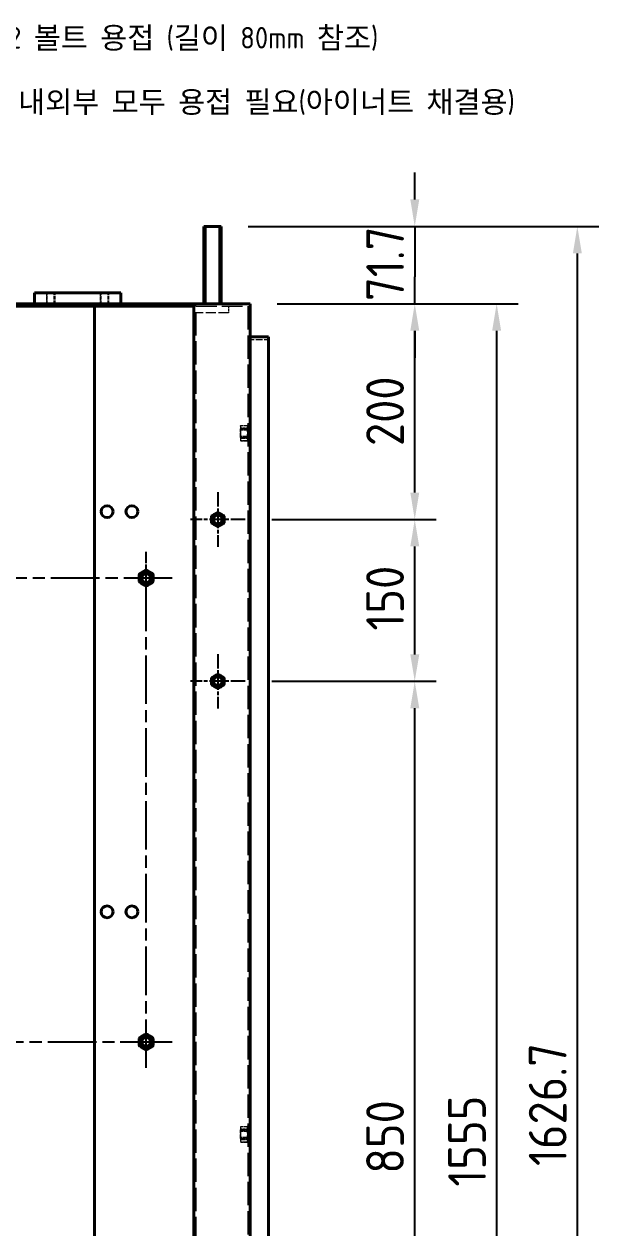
# Model space of a CAD drawing. Header units: millimetres. Extents: x 0 to 51860, y 0 to 5940.
# Drawn here: x 11566 to 12099, y 2668 to 3784 of the extents above; entities that cross this region are included whole.
import ezdxf

# ---------------------------------------------------------------- set-up
doc = ezdxf.new("R2010")
doc.units = ezdxf.units.MM
doc.header["$LTSCALE"] = 10
doc.linetypes.add('CHAIN', pattern=[0.3543, 0.2362, -0.0295, 0.0591, -0.0295])
doc.linetypes.add('DASHED', pattern=[0.2067, 0.1654, -0.0413])
for name, color, linetype, lineweight in [('가려진 것(ISO)', 2, 'DASHED', 18), ('가시적인 것(ISO)', 3, 'Continuous', 40), ('가시적인 좁은 것(ISO)', 3, 'Continuous', 35), ('기호(ISO)', 5, 'Continuous', 25), ('중심 표식(ISO)', 1, 'Continuous', 25), ('중심선(ISO)', 1, 'Continuous', 25), ('치수(ISO)', 2, 'Continuous', 25)]:
    doc.layers.add(name, color=color, linetype=linetype, lineweight=lineweight)
doc.styles.add('치수 텍스트_PSTEK_POSCO', font='isocp.shx')
doc.dimstyles.new('치수_PSTEK_POSCO', dxfattribs={"dimscale": 10, "dimtxt": 3.5, "dimasz": 2.5, "dimexe": 2, "dimexo": 2.5, "dimgap": 1, "dimtad": 1, "dimrnd": 1e-08, "dimdsep": 46, "dimtxsty": '치수 텍스트_PSTEK_POSCO', "dimcen": 0.09, "dimdle": 10, "dimclrd": 7, "dimclre": 7, "dimclrt": 2, "dimadec": 1, "dimazin": 2, "dimtfac": 1, "dimtmove": 0, "dimatfit": 3, "dimfxl": 0, "dimtolj": 1, "dimlwd": -1, "dimlwe": -1, "dimarcsym": 0})
doc.dimstyles.new('치수_PSTEK_POSCO$7', dxfattribs={"dimscale": 10, "dimtxt": 3.5, "dimasz": 2.5, "dimexe": 2, "dimexo": 2.5, "dimgap": 1, "dimtad": 1, "dimrnd": 1e-08, "dimdsep": 46, "dimtxsty": '치수 텍스트_PSTEK_POSCO', "dimcen": 0.09, "dimdle": 10, "dimclrd": 7, "dimclre": 7, "dimclrt": 2, "dimadec": 1, "dimazin": 2, "dimtfac": 1, "dimtmove": 0, "dimatfit": 3, "dimfxl": 0, "dimtolj": 1, "dimlwd": -1, "dimlwe": -1, "dimarcsym": 0})

# ---------------------------------------------------------------- blocks, each defined once
blk = doc.blocks.new('*D74')
at = {"layer": 'Defpoints', "color": 0}
for p in [(11775.8, 3525.1), (12004.4, 3525.1), (11775.8, 1970.1)]:
    blk.add_point(p, dxfattribs=at)
at = {"layer": '치수(ISO)', "color": 7}
for p, q in [((11800.8, 3525.1), (12024.4, 3525.1)), ((12004.4, 1995.1), (12004.4, 3500.1)), ((11800.8, 1970.1), (12024.4, 1970.1))]:
    blk.add_line(p, q, dxfattribs=at)
for points in [[(12000.2, 3500.1), (12008.5, 3500.1), (12004.4, 3525.1)], [(12000.2, 1995.1), (12008.5, 1995.1), (12004.4, 1970.1)]]:
    blk.add_solid(points, dxfattribs=at)
at = {"layer": '치수(ISO)', "color": 2, "insert": (11976.9, 2706.6), "char_height": 35, "attachment_point": 4, "rotation": 90, "style": '치수 텍스트_PSTEK_POSCO'}
blk.add_mtext('\\A1;1555', dxfattribs=at)
blk = doc.blocks.new('*D101')
at = {"layer": 'Defpoints', "color": 0}
for p in [(11771, 3175.1), (11928.4, 3175.1), (11771, 2325.1)]:
    blk.add_point(p, dxfattribs=at)
at = {"layer": '치수(ISO)', "color": 7}
for p, q in [((11796, 3175.1), (11948.4, 3175.1)), ((11928.4, 2350.1), (11928.4, 3150.1)), ((11796, 2325.1), (11948.4, 2325.1))]:
    blk.add_line(p, q, dxfattribs=at)
for points in [[(11924.3, 3150.1), (11932.6, 3150.1), (11928.4, 3175.1)], [(11924.3, 2350.1), (11932.6, 2350.1), (11928.4, 2325.1)]]:
    blk.add_solid(points, dxfattribs=at)
at = {"layer": '치수(ISO)', "color": 2, "insert": (11900.9, 2718.6), "char_height": 35, "attachment_point": 4, "rotation": 90, "style": '치수 텍스트_PSTEK_POSCO'}
blk.add_mtext('\\A1;850', dxfattribs=at)
blk = doc.blocks.new('*D102')
at = {"layer": 'Defpoints', "color": 0}
for p in [(11771, 3325.1), (11928.4, 3325.1), (11771, 3175.1)]:
    blk.add_point(p, dxfattribs=at)
at = {"layer": '치수(ISO)', "color": 7}
for p, q in [((11796, 3325.1), (11948.4, 3325.1)), ((11928.4, 3200.1), (11928.4, 3300.1)), ((11796, 3175.1), (11948.4, 3175.1))]:
    blk.add_line(p, q, dxfattribs=at)
for points in [[(11924.3, 3300.1), (11932.6, 3300.1), (11928.4, 3325.1)], [(11924.3, 3200.1), (11932.6, 3200.1), (11928.4, 3175.1)]]:
    blk.add_solid(points, dxfattribs=at)
at = {"layer": '치수(ISO)', "color": 2, "insert": (11900.9, 3222.1), "char_height": 35, "attachment_point": 4, "rotation": 90, "style": '치수 텍스트_PSTEK_POSCO'}
blk.add_mtext('\\A1;150', dxfattribs=at)
blk = doc.blocks.new('*D103')
at = {"layer": 'Defpoints', "color": 0}
for p in [(11775.8, 3525.1), (11928.4, 3525.1), (11771, 3325.1)]:
    blk.add_point(p, dxfattribs=at)
at = {"layer": '치수(ISO)', "color": 7}
for p, q in [((11800.8, 3525.1), (11948.4, 3525.1)), ((11928.4, 3350.1), (11928.4, 3500.1)), ((11796, 3325.1), (11948.4, 3325.1))]:
    blk.add_line(p, q, dxfattribs=at)
for points in [[(11924.3, 3500.1), (11932.6, 3500.1), (11928.4, 3525.1)], [(11924.3, 3350.1), (11932.6, 3350.1), (11928.4, 3325.1)]]:
    blk.add_solid(points, dxfattribs=at)
at = {"layer": '치수(ISO)', "color": 2, "insert": (11900.9, 3393.2), "char_height": 35, "attachment_point": 4, "rotation": 90, "style": '치수 텍스트_PSTEK_POSCO'}
blk.add_mtext('\\A1;200', dxfattribs=at)
blk = doc.blocks.new('*D104')
at = {"layer": 'Defpoints', "color": 0}
for p in [(11748.8, 3596.8), (11775.8, 3525.1), (11928.4, 3525.1)]:
    blk.add_point(p, dxfattribs=at)
at = {"layer": '치수(ISO)', "color": 7}
for p, q in [((11928.4, 3621.8), (11928.4, 3646.8)), ((11773.8, 3596.8), (11948.4, 3596.8)), ((11928.4, 3596.8), (11928.4, 3571.8)), ((11928.4, 3571.8), (11928.4, 3550.1)), ((11928.4, 3525.1), (11928.4, 3550.1)), ((11800.8, 3525.1), (11948.4, 3525.1)), ((11928.4, 3500.1), (11928.4, 3475.1))]:
    blk.add_line(p, q, dxfattribs=at)
for points in [[(11924.3, 3621.8), (11932.6, 3621.8), (11928.4, 3596.8)], [(11924.3, 3500.1), (11932.6, 3500.1), (11928.4, 3525.1)]]:
    blk.add_solid(points, dxfattribs=at)
at = {"layer": '치수(ISO)', "color": 2, "insert": (11900.9, 3527.7), "char_height": 35, "attachment_point": 4, "rotation": 90, "style": '치수 텍스트_PSTEK_POSCO'}
blk.add_mtext('\\A1;71.7', dxfattribs=at)
blk = doc.blocks.new('*D163')
at = {"layer": 'Defpoints', "color": 0}
for p in [(11748.8, 3596.8), (11775.8, 1970.1), (12079.2, 1970.1)]:
    blk.add_point(p, dxfattribs=at)
at = {"layer": '치수(ISO)', "color": 7}
for p, q in [((11773.8, 3596.8), (12099.2, 3596.8)), ((12079.2, 3571.8), (12079.2, 1995.1)), ((11800.8, 1970.1), (12099.2, 1970.1))]:
    blk.add_line(p, q, dxfattribs=at)
for points in [[(12075.1, 3571.8), (12083.4, 3571.8), (12079.2, 3596.8)], [(12075.1, 1995.1), (12083.4, 1995.1), (12079.2, 1970.1)]]:
    blk.add_solid(points, dxfattribs=at)
at = {"layer": '치수(ISO)', "color": 2, "insert": (12051.7, 2725.7), "char_height": 35, "attachment_point": 4, "rotation": 90, "style": '치수 텍스트_PSTEK_POSCO'}
blk.add_mtext('\\A1;1626.7', dxfattribs=at)

msp = doc.modelspace()

# ---------------------------------------------------------------- linework, layer by layer
at = {"layer": '가려진 것(ISO)', "ltscale": 1.904597}
for p, q in [((11586.782, 3535.113), (11586.782, 3525.113)), ((11587.4585, 3525.113), (11587.4585, 3535.113)), ((11594.1055, 3525.113), (11594.1055, 3535.113)), ((11594.782, 3525.113), (11594.782, 3535.113)), ((11636.782, 3535.113), (11636.782, 3525.113)), ((11637.4585, 3525.113), (11637.4585, 3535.113)), ((11644.1055, 3525.113), (11644.1055, 3535.113)), ((11644.782, 3525.113), (11644.782, 3535.113))]:
    msp.add_line(p, q, dxfattribs=at)
at = {"layer": '가려진 것(ISO)', "ltscale": 0.43798}
for p, q in [((11690.782, 3525.113), (11690.782, 3522.813)), ((11725.782, 3522.813), (11723.482, 3522.813)), ((11773.482, 3409.363), (11775.782, 3409.363)), ((11773.482, 3400.863), (11775.782, 3400.863)), ((11773.482, 2759.363), (11775.782, 2759.363)), ((11773.482, 2750.863), (11775.782, 2750.863))]:
    msp.add_line(p, q, dxfattribs=at)
at = {"layer": '가려진 것(ISO)', "ltscale": 13.091783}
for p, q in [((11725.782, 2007.413), (11725.782, 3522.813)), ((11773.482, 3522.813), (11773.482, 2007.413))]:
    msp.add_line(p, q, dxfattribs=at)
at = {"layer": '가려진 것(ISO)', "ltscale": 11.538462}
msp.add_line((11725.782, 3522.813), (11773.482, 3522.813), dxfattribs=at)
at = {"layer": '가려진 것(ISO)', "ltscale": 5.71399}
msp.add_line((11755.782, 3516.813), (11725.782, 3516.813), dxfattribs=at)
at = {"layer": '가려진 것(ISO)', "ltscale": 1.142718}
msp.add_line((11755.782, 3522.813), (11755.782, 3516.813), dxfattribs=at)
at = {"layer": '가려진 것(ISO)', "ltscale": 3.675964}
msp.add_line((11773.482, 3492.113), (11792.782, 3492.113), dxfattribs=at)
at = {"layer": '가려진 것(ISO)', "ltscale": 0.151714}
for p, q in [((11766.682, 3411.613), (11767.0805, 3412.3033)), ((11773.482, 3411.613), (11773.0834, 3412.3033)), ((11766.682, 3398.613), (11767.0805, 3397.9227)), ((11773.482, 3398.613), (11773.0834, 3397.9227)), ((11766.682, 2761.613), (11767.0805, 2762.3033)), ((11773.482, 2761.613), (11773.0834, 2762.3033)), ((11766.682, 2748.613), (11767.0805, 2747.9227)), ((11773.482, 2748.613), (11773.0834, 2747.9227))]:
    msp.add_line(p, q, dxfattribs=at)
at = {"layer": '가려진 것(ISO)', "ltscale": 0.648143}
for p, q in [((11766.682, 3411.613), (11766.682, 3410.7422)), ((11766.682, 3399.4838), (11766.682, 3398.613)), ((11766.682, 2761.613), (11766.682, 2760.7422)), ((11766.682, 2749.4838), (11766.682, 2748.613))]:
    msp.add_line(p, q, dxfattribs=at)
at = {"layer": '가려진 것(ISO)', "ltscale": 1.296386}
for p, q in [((11766.682, 3410.7422), (11766.682, 3405.113)), ((11766.682, 3405.113), (11766.682, 3399.4838)), ((11766.682, 2760.7422), (11766.682, 2755.113)), ((11766.682, 2755.113), (11766.682, 2749.4838))]:
    msp.add_line(p, q, dxfattribs=at)
at = {"layer": '가려진 것(ISO)', "ltscale": 1.295094}
for p, q in [((11773.482, 3409.7895), (11766.682, 3409.7895)), ((11766.682, 3400.4365), (11773.482, 3400.4365)), ((11773.482, 2759.7895), (11766.682, 2759.7895)), ((11766.682, 2750.4365), (11773.482, 2750.4365))]:
    msp.add_line(p, q, dxfattribs=at)
at = {"layer": '가려진 것(ISO)', "ltscale": 0.053773}
for p, q in [((11766.882, 3409.113), (11766.682, 3409.313)), ((11773.282, 3409.113), (11773.482, 3409.313)), ((11766.882, 3401.113), (11766.682, 3400.913)), ((11773.282, 3401.113), (11773.482, 3400.913)), ((11766.882, 2759.113), (11766.682, 2759.313)), ((11773.282, 2759.113), (11773.482, 2759.313)), ((11766.882, 2751.113), (11766.682, 2750.913)), ((11773.282, 2751.113), (11773.482, 2750.913))]:
    msp.add_line(p, q, dxfattribs=at)
at = {"layer": '가려진 것(ISO)', "ltscale": 2.393412}
for p, q in [((11766.882, 3401.113), (11766.882, 3409.113)), ((11773.282, 3409.113), (11773.282, 3401.113)), ((11766.882, 2751.113), (11766.882, 2759.113)), ((11773.282, 2759.113), (11773.282, 2751.113))]:
    msp.add_line(p, q, dxfattribs=at)
at = {"layer": '가려진 것(ISO)', "ltscale": 1.218906}
for p, q in [((11766.882, 3409.113), (11773.282, 3409.113)), ((11766.882, 3401.113), (11773.282, 3401.113)), ((11766.882, 2759.113), (11773.282, 2759.113)), ((11766.882, 2751.113), (11773.282, 2751.113))]:
    msp.add_line(p, q, dxfattribs=at)
at = {"layer": '가려진 것(ISO)', "ltscale": 0.111978}
for p, q in [((11767.0805, 3412.2792), (11767.0805, 3412.3033)), ((11773.0834, 3412.3033), (11773.0834, 3412.2792)), ((11767.0805, 3397.9227), (11767.0805, 3397.9468)), ((11773.0834, 3397.9468), (11773.0834, 3397.9227)), ((11767.0805, 2762.2792), (11767.0805, 2762.3033)), ((11773.0834, 2762.3033), (11773.0834, 2762.2792)), ((11767.0805, 2747.9227), (11767.0805, 2747.9468)), ((11773.0834, 2747.9468), (11773.0834, 2747.9227))]:
    msp.add_line(p, q, dxfattribs=at)
at = {"layer": '가려진 것(ISO)', "ltscale": 1.14328}
for p, q in [((11767.0805, 3412.3033), (11773.0834, 3412.3033)), ((11767.0805, 3412.2792), (11773.0834, 3412.2792)), ((11773.0834, 3409.2051), (11767.0805, 3409.2051)), ((11767.0805, 3408.1871), (11773.0834, 3408.1871)), ((11773.0834, 3402.0389), (11767.0805, 3402.0389)), ((11767.0805, 3401.0209), (11773.0834, 3401.0209)), ((11773.0834, 3397.9468), (11767.0805, 3397.9468)), ((11767.0805, 3397.9227), (11773.0834, 3397.9227)), ((11767.0805, 2762.3033), (11773.0834, 2762.3033)), ((11767.0805, 2762.2792), (11773.0834, 2762.2792)), ((11773.0834, 2759.2051), (11767.0805, 2759.2051)), ((11767.0805, 2758.1871), (11773.0834, 2758.1871)), ((11773.0834, 2752.0389), (11767.0805, 2752.0389)), ((11767.0805, 2751.0209), (11773.0834, 2751.0209)), ((11773.0834, 2747.9468), (11767.0805, 2747.9468)), ((11767.0805, 2747.9227), (11773.0834, 2747.9227))]:
    msp.add_line(p, q, dxfattribs=at)
at = {"layer": '가려진 것(ISO)', "ltscale": 0.224057}
for p, q in [((11767.0805, 3408.1871), (11767.0805, 3409.2051)), ((11773.0834, 3409.2051), (11773.0834, 3408.1871)), ((11767.0805, 3401.0209), (11767.0805, 3402.0389)), ((11773.0834, 3402.0389), (11773.0834, 3401.0209)), ((11767.0805, 2758.1871), (11767.0805, 2759.2051)), ((11773.0834, 2759.2051), (11773.0834, 2758.1871)), ((11767.0805, 2751.0209), (11767.0805, 2752.0389)), ((11773.0834, 2752.0389), (11773.0834, 2751.0209))]:
    msp.add_line(p, q, dxfattribs=at)
at = {"layer": '가려진 것(ISO)', "ltscale": 5.983681}
for centre in [(11679.282, 3270.813), (11679.282, 2840.813)]:
    msp.add_circle(centre, 5, dxfattribs=at)
at = {"layer": '가려진 것(ISO)', "ltscale": 1.296386}
for centre, start, end in [((11745.782, 3325.113), 120, 180), ((11745.782, 3325.113), 60, 120), ((11745.782, 3325.113), 0, 60), ((11745.782, 3325.113), 180, 240), ((11745.782, 3325.113), 240, 300), ((11745.782, 3325.113), 300, 0), ((11745.782, 3175.113), 60, 120), ((11745.782, 3175.113), 120, 180), ((11745.782, 3175.113), 180, 240), ((11745.782, 3175.113), 0, 60), ((11745.782, 3175.113), 300, 0), ((11745.782, 3175.113), 240, 300)]:
    msp.add_arc(centre, 6.5, start, end, dxfattribs=at)
at = {"layer": '가려진 것(ISO)', "ltscale": 0.224057}
for centre, start, end in [((11745.782, 3325.113), 145.3110652, 154.6889348), ((11745.782, 3325.113), 85.3110652, 94.6889348), ((11745.782, 3325.113), 25.3110652, 34.6889348), ((11745.782, 3325.113), 205.3110652, 214.6889348), ((11745.782, 3325.113), 265.3110652, 274.6889348), ((11745.782, 3325.113), 325.3110652, 334.6889348), ((11745.782, 3175.113), 85.3110652, 94.6889348), ((11745.782, 3175.113), 145.3110652, 154.6889348), ((11745.782, 3175.113), 205.3110652, 214.6889348), ((11745.782, 3175.113), 25.3110652, 34.6889348), ((11745.782, 3175.113), 325.3110652, 334.6889348), ((11745.782, 3175.113), 265.3110652, 274.6889348)]:
    msp.add_arc(centre, 7.1903, start, end, dxfattribs=at)
at = {"layer": '가려진 것(ISO)', "ltscale": 0.591794}
for points, weights in [([(11767.0805, 3412.2792), (11766.682, 3411.4719), (11766.682, 3410.7422)], [1.01056542855, 1.03161221876, 1]), ([(11766.682, 3410.7422), (11766.682, 3410.0124), (11767.0805, 3409.2051)], [1, 1.03161221876, 1.01056542855]), ([(11767.0805, 3408.1871), (11766.682, 3406.5725), (11766.682, 3405.113)], [1.01056542855, 1.03161221876, 1]), ([(11766.682, 3405.113), (11766.682, 3403.6535), (11767.0805, 3402.0389)], [1, 1.03161221876, 1.01056542855]), ([(11773.482, 3410.7422), (11773.482, 3411.4719), (11773.0834, 3412.2792)], [1, 1.03161221876, 1.01056542855]), ([(11773.0834, 3409.2051), (11773.482, 3410.0124), (11773.482, 3410.7422)], [1.01056542855, 1.03161221876, 1]), ([(11773.482, 3405.113), (11773.482, 3406.5725), (11773.0834, 3408.1871)], [1, 1.03161221876, 1.01056542855]), ([(11773.0834, 3402.0389), (11773.482, 3403.6535), (11773.482, 3405.113)], [1.01056542855, 1.03161221876, 1]), ([(11767.0805, 3401.0209), (11766.682, 3400.2136), (11766.682, 3399.4838)], [1.01056542855, 1.03161221876, 1]), ([(11766.682, 3399.4838), (11766.682, 3398.7541), (11767.0805, 3397.9468)], [1, 1.03161221876, 1.01056542855]), ([(11773.482, 3399.4838), (11773.482, 3400.2136), (11773.0834, 3401.0209)], [1, 1.03161221876, 1.01056542855]), ([(11773.0834, 3397.9468), (11773.482, 3398.7541), (11773.482, 3399.4838)], [1.01056542855, 1.03161221876, 1]), ([(11739.282, 3325.113), (11739.282, 3326.5725), (11739.282, 3328.1871)], [1, 1.03161221876, 1.01056542855]), ([(11739.8697, 3329.2051), (11741.268, 3330.0124), (11742.532, 3330.7422)], [1.01056542855, 1.03161221876, 1]), ([(11742.532, 3330.7422), (11743.796, 3331.4719), (11745.1942, 3332.2792)], [1, 1.03161221876, 1.01056542855]), ([(11746.3697, 3332.2792), (11747.768, 3331.4719), (11749.032, 3330.7422)], [1.01056542855, 1.03161221876, 1]), ([(11749.032, 3330.7422), (11750.296, 3330.0124), (11751.6942, 3329.2051)], [1, 1.03161221876, 1.01056542855]), ([(11752.282, 3328.1871), (11752.282, 3326.5725), (11752.282, 3325.113)], [1.01056542855, 1.03161221876, 1]), ([(11739.282, 3322.0389), (11739.282, 3323.6535), (11739.282, 3325.113)], [1.01056542855, 1.03161221876, 1]), ([(11742.532, 3319.4838), (11741.268, 3320.2136), (11739.8697, 3321.0209)], [1, 1.03161221876, 1.01056542855]), ([(11745.1942, 3317.9468), (11743.796, 3318.7541), (11742.532, 3319.4838)], [1.01056542855, 1.03161221876, 1]), ([(11749.032, 3319.4838), (11747.768, 3318.7541), (11746.3697, 3317.9468)], [1, 1.03161221876, 1.01056542855]), ([(11751.6942, 3321.0209), (11750.296, 3320.2136), (11749.032, 3319.4838)], [1.01056542855, 1.03161221876, 1]), ([(11752.282, 3325.113), (11752.282, 3323.6535), (11752.282, 3322.0389)], [1, 1.03161221876, 1.01056542855]), ([(11742.532, 3180.7422), (11743.796, 3181.4719), (11745.1942, 3182.2792)], [1, 1.03161221876, 1.01056542855]), ([(11746.3697, 3182.2792), (11747.768, 3181.4719), (11749.032, 3180.7422)], [1.01056542855, 1.03161221876, 1]), ([(11739.282, 3175.113), (11739.282, 3176.5725), (11739.282, 3178.1871)], [1, 1.03161221876, 1.01056542855]), ([(11739.282, 3172.0389), (11739.282, 3173.6535), (11739.282, 3175.113)], [1.01056542855, 1.03161221876, 1]), ([(11739.8697, 3179.2051), (11741.268, 3180.0124), (11742.532, 3180.7422)], [1.01056542855, 1.03161221876, 1]), ([(11742.532, 3169.4838), (11741.268, 3170.2136), (11739.8697, 3171.0209)], [1, 1.03161221876, 1.01056542855]), ([(11749.032, 3180.7422), (11750.296, 3180.0124), (11751.6942, 3179.2051)], [1, 1.03161221876, 1.01056542855]), ([(11751.6942, 3171.0209), (11750.296, 3170.2136), (11749.032, 3169.4838)], [1.01056542855, 1.03161221876, 1]), ([(11752.282, 3178.1871), (11752.282, 3176.5725), (11752.282, 3175.113)], [1.01056542855, 1.03161221876, 1]), ([(11752.282, 3175.113), (11752.282, 3173.6535), (11752.282, 3172.0389)], [1, 1.03161221876, 1.01056542855]), ([(11745.1942, 3167.9468), (11743.796, 3168.7541), (11742.532, 3169.4838)], [1.01056542855, 1.03161221876, 1]), ([(11749.032, 3169.4838), (11747.768, 3168.7541), (11746.3697, 3167.9468)], [1, 1.03161221876, 1.01056542855]), ([(11767.0805, 2762.2792), (11766.682, 2761.4719), (11766.682, 2760.7422)], [1.01056542855, 1.03161221876, 1]), ([(11766.682, 2760.7422), (11766.682, 2760.0124), (11767.0805, 2759.2051)], [1, 1.03161221876, 1.01056542855]), ([(11767.0805, 2758.1871), (11766.682, 2756.5725), (11766.682, 2755.113)], [1.01056542855, 1.03161221876, 1]), ([(11773.482, 2760.7422), (11773.482, 2761.4719), (11773.0834, 2762.2792)], [1, 1.03161221876, 1.01056542855]), ([(11773.0834, 2759.2051), (11773.482, 2760.0124), (11773.482, 2760.7422)], [1.01056542855, 1.03161221876, 1]), ([(11773.482, 2755.113), (11773.482, 2756.5725), (11773.0834, 2758.1871)], [1, 1.03161221876, 1.01056542855]), ([(11766.682, 2755.113), (11766.682, 2753.6535), (11767.0805, 2752.0389)], [1, 1.03161221876, 1.01056542855]), ([(11767.0805, 2751.0209), (11766.682, 2750.2136), (11766.682, 2749.4838)], [1.01056542855, 1.03161221876, 1]), ([(11766.682, 2749.4838), (11766.682, 2748.7541), (11767.0805, 2747.9468)], [1, 1.03161221876, 1.01056542855]), ([(11773.0834, 2752.0389), (11773.482, 2753.6535), (11773.482, 2755.113)], [1.01056542855, 1.03161221876, 1]), ([(11773.482, 2749.4838), (11773.482, 2750.2136), (11773.0834, 2751.0209)], [1, 1.03161221876, 1.01056542855]), ([(11773.0834, 2747.9468), (11773.482, 2748.7541), (11773.482, 2749.4838)], [1.01056542855, 1.03161221876, 1])]:
    msp.add_rational_spline(points, weights, degree=2, dxfattribs=at)
at = {"layer": '가시적인 것(ISO)'}
for p, q in [((11748.782, 3596.813), (11732.782, 3596.813)), ((11732.782, 3525.113), (11732.782, 3596.813)), ((11748.782, 3525.113), (11748.782, 3596.813)), ((11575.782, 3525.113), (11575.782, 3535.113)), ((11575.782, 3535.113), (11655.782, 3535.113)), ((11655.782, 3525.113), (11655.782, 3535.113)), ((10975.782, 3525.113), (11775.782, 3525.113)), ((11028.082, 3522.813), (11723.482, 3522.813)), ((11631.482, 2007.413), (11631.482, 3522.813)), ((11723.482, 3522.813), (11723.482, 2007.413)), ((11775.782, 3525.113), (11775.782, 1975.113)), ((11775.782, 3494.413), (11792.782, 3494.413)), ((11792.782, 3494.413), (11792.782, 2007.413))]:
    msp.add_line(p, q, dxfattribs=at)
for centre, radius in [((11643.082, 3332.413), 5.5), ((11666.082, 3332.413), 5.5), ((11745.782, 3325.113), 5.25), ((11745.782, 3325.113), 4.2), ((11745.782, 3325.113), 4), ((11679.282, 3270.813), 4.2), ((11679.282, 3270.813), 4), ((11745.782, 3175.113), 5.25), ((11745.782, 3175.113), 4.2), ((11745.782, 3175.113), 4), ((11643.082, 2961.413), 5.5), ((11666.082, 2961.413), 5.5), ((11679.282, 2840.813), 4.2), ((11679.282, 2840.813), 4)]:
    msp.add_circle(centre, radius, dxfattribs=at)
for centre, radius, start, end in [((11679.282, 3270.813), 6.5, 120, 180), ((11679.282, 3270.813), 7.1903, 145.3110652, 154.6889348), ((11679.282, 3270.813), 6.5, 180, 240), ((11679.282, 3270.813), 6.5, 60, 120), ((11679.282, 3270.813), 7.1903, 85.3110652, 94.6889348), ((11679.282, 3270.813), 6.5, 0, 60), ((11679.282, 3270.813), 6.5, 300, 0), ((11679.282, 3270.813), 7.1903, 25.3110652, 34.6889348), ((11679.282, 3270.813), 7.1903, 205.3110652, 214.6889348), ((11679.282, 3270.813), 6.5, 240, 300), ((11679.282, 3270.813), 7.1903, 265.3110652, 274.6889348), ((11679.282, 3270.813), 7.1903, 325.3110652, 334.6889348), ((11679.282, 2840.813), 6.5, 120, 180), ((11679.282, 2840.813), 6.5, 60, 120), ((11679.282, 2840.813), 7.1903, 85.3110652, 94.6889348), ((11679.282, 2840.813), 6.5, 0, 60), ((11679.282, 2840.813), 7.1903, 145.3110652, 154.6889348), ((11679.282, 2840.813), 6.5, 180, 240), ((11679.282, 2840.813), 7.1903, 205.3110652, 214.6889348), ((11679.282, 2840.813), 6.5, 240, 300), ((11679.282, 2840.813), 6.5, 300, 0), ((11679.282, 2840.813), 7.1903, 25.3110652, 34.6889348), ((11679.282, 2840.813), 7.1903, 325.3110652, 334.6889348), ((11679.282, 2840.813), 7.1903, 265.3110652, 274.6889348)]:
    msp.add_arc(centre, radius, start, end, dxfattribs=at)
for points, weights in [([(11672.782, 3270.813), (11672.782, 3272.2725), (11672.782, 3273.8871)], [1, 1.03161221876, 1.01056542855]), ([(11672.782, 3267.7389), (11672.782, 3269.3535), (11672.782, 3270.813)], [1.01056542855, 1.03161221876, 1]), ([(11673.3697, 3274.9051), (11674.768, 3275.7124), (11676.032, 3276.4422)], [1.01056542855, 1.03161221876, 1]), ([(11676.032, 3276.4422), (11677.296, 3277.1719), (11678.6942, 3277.9792)], [1, 1.03161221876, 1.01056542855]), ([(11679.8697, 3277.9792), (11681.268, 3277.1719), (11682.532, 3276.4422)], [1.01056542855, 1.03161221876, 1]), ([(11682.532, 3276.4422), (11683.796, 3275.7124), (11685.1942, 3274.9051)], [1, 1.03161221876, 1.01056542855]), ([(11685.782, 3273.8871), (11685.782, 3272.2725), (11685.782, 3270.813)], [1.01056542855, 1.03161221876, 1]), ([(11685.782, 3270.813), (11685.782, 3269.3535), (11685.782, 3267.7389)], [1, 1.03161221876, 1.01056542855]), ([(11676.032, 3265.1838), (11674.768, 3265.9136), (11673.3697, 3266.7209)], [1, 1.03161221876, 1.01056542855]), ([(11678.6942, 3263.6468), (11677.296, 3264.4541), (11676.032, 3265.1838)], [1.01056542855, 1.03161221876, 1]), ([(11682.532, 3265.1838), (11681.268, 3264.4541), (11679.8697, 3263.6468)], [1, 1.03161221876, 1.01056542855]), ([(11685.1942, 3266.7209), (11683.796, 3265.9136), (11682.532, 3265.1838)], [1.01056542855, 1.03161221876, 1]), ([(11673.3697, 2844.9051), (11674.768, 2845.7124), (11676.032, 2846.4422)], [1.01056542855, 1.03161221876, 1]), ([(11676.032, 2846.4422), (11677.296, 2847.1719), (11678.6942, 2847.9792)], [1, 1.03161221876, 1.01056542855]), ([(11679.8697, 2847.9792), (11681.268, 2847.1719), (11682.532, 2846.4422)], [1.01056542855, 1.03161221876, 1]), ([(11682.532, 2846.4422), (11683.796, 2845.7124), (11685.1942, 2844.9051)], [1, 1.03161221876, 1.01056542855]), ([(11672.782, 2840.813), (11672.782, 2842.2725), (11672.782, 2843.8871)], [1, 1.03161221876, 1.01056542855]), ([(11672.782, 2837.7389), (11672.782, 2839.3535), (11672.782, 2840.813)], [1.01056542855, 1.03161221876, 1]), ([(11676.032, 2835.1838), (11674.768, 2835.9136), (11673.3697, 2836.7209)], [1, 1.03161221876, 1.01056542855]), ([(11678.6942, 2833.6468), (11677.296, 2834.4541), (11676.032, 2835.1838)], [1.01056542855, 1.03161221876, 1]), ([(11682.532, 2835.1838), (11681.268, 2834.4541), (11679.8697, 2833.6468)], [1, 1.03161221876, 1.01056542855]), ([(11685.1942, 2836.7209), (11683.796, 2835.9136), (11682.532, 2835.1838)], [1.01056542855, 1.03161221876, 1]), ([(11685.782, 2843.8871), (11685.782, 2842.2725), (11685.782, 2840.813)], [1.01056542855, 1.03161221876, 1]), ([(11685.782, 2840.813), (11685.782, 2839.3535), (11685.782, 2837.7389)], [1, 1.03161221876, 1.01056542855])]:
    msp.add_rational_spline(points, weights, degree=2, dxfattribs=at)
at = {"layer": '가시적인 좁은 것(ISO)'}
for p, q in [((11733.9875, 3596.813), (11733.9875, 3525.113)), ((11747.5765, 3525.113), (11747.5765, 3596.813))]:
    msp.add_line(p, q, dxfattribs=at)
for centre in [(11745.782, 3325.113), (11679.282, 3270.813), (11745.782, 3175.113), (11679.282, 2840.813)]:
    msp.add_arc(centre, 4.6765, 350, 260, dxfattribs=at)
at = {"layer": '중심 표식(ISO)', "linetype": 'CHAIN', "ltscale": 5.611497}
for p, q in [((11745.782, 3350.363), (11745.782, 3299.863)), ((11771.032, 3325.113), (11720.532, 3325.113)), ((11745.782, 3200.363), (11745.782, 3149.863)), ((11771.032, 3175.113), (11720.532, 3175.113))]:
    msp.add_line(p, q, dxfattribs=at)
at = {"layer": '중심 표식(ISO)', "linetype": 'CHAIN', "ltscale": 5.378144}
for p, q in [((11679.282, 3246.613), (11679.282, 3295.013)), ((11655.082, 2840.813), (11703.482, 2840.813))]:
    msp.add_line(p, q, dxfattribs=at)
at = {"layer": '중심선(ISO)', "linetype": 'CHAIN', "ltscale": 19.051651}
for p, q in [((11679.282, 2816.613), (11679.282, 3295.013)), ((11703.482, 3270.813), (11048.082, 3270.813)), ((11048.082, 2840.813), (11703.482, 2840.813))]:
    msp.add_line(p, q, dxfattribs=at)

# ---------------------------------------------------------------- texts
at = {"layer": '기호(ISO)', "color": 2, "insert": (11473.7991, 3740.9015), "char_height": 20, "width": 655.260107, "attachment_point": 4, "line_spacing_factor": 1.78626, "style": '치수 텍스트_PSTEK_POSCO'}
msp.add_mtext('{4-M16x2 볼트 용접 (길이 80mm 참조) \\P케이스 내외부 모두 용접 필요(아이너트 채결용)}', dxfattribs=at)

# ---------------------------------------------------------------- dimensions: what is measured, and where the dimension line sits
at = {"layer": '치수(ISO)', "color": 7}
for base, p1, p2, override, picture, middle in [((11928.4273, 3525.113), (11748.782, 3596.813), (11775.782, 3525.113), {"dimdec": 2, "dimtp": 0, "dimtm": 0, "dimtdec": 2, "dimtofl": 0}, '*D104', (11928.4273, 3560.963)), ((12079.2461, 1970.113), (11748.782, 3596.813), (11775.782, 1970.113), {"dimdec": 2, "dimtp": 0, "dimtm": 0, "dimtdec": 2, "dimtofl": 0, "dimatfit": 1}, '*D163', (12079.2461, 2783.463)), ((11928.4273, 3525.113), (11771.032, 3325.113), (11775.782, 3525.113), {"dimdec": 2, "dimtp": 0, "dimtm": 0, "dimtdec": 2, "dimtofl": 0, "dimatfit": 1}, '*D103', (11928.4273, 3425.113)), ((12004.3751, 3525.113), (11775.782, 1970.113), (11775.782, 3525.113), {"dimdec": 2, "dimtp": 0, "dimtm": 0, "dimtdec": 2, "dimtofl": 0, "dimatfit": 1}, '*D74', (12004.3751, 2747.613)), ((11928.4273, 3325.113), (11771.032, 3175.113), (11771.032, 3325.113), {"dimdec": 2, "dimtp": 0, "dimtm": 0, "dimtdec": 2, "dimtofl": 0, "dimatfit": 1}, '*D102', (11928.4273, 3250.113)), ((11928.4273, 3175.113), (11771.032, 2325.113), (11771.032, 3175.113), {"dimdec": 2, "dimtp": 0, "dimtm": 0, "dimtdec": 2, "dimtofl": 0, "dimatfit": 1}, '*D101', (11928.4273, 2750.113))]:
    dim = msp.add_linear_dim(base=base, p1=p1, p2=p2, angle=90, dimstyle='치수_PSTEK_POSCO', override=override, dxfattribs=at)
    dim.commit()
    dim.dimension.update_dxf_attribs({"geometry": picture, "text_midpoint": middle, "dimtype": 160})

# ---------------------------------------------------------------- leaders
at = {"layer": '기호(ISO)', "color": 7, "annotation_type": 0, "has_hookline": 1, "hookline_direction": 0, "text_width": 574.084}
msp.add_leader([(11018.782, 3566.053), (11083.8944, 3744.938), (11463.7991, 3740.9015)], dimstyle='치수_PSTEK_POSCO$7', override={"dimtad": 0}, dxfattribs=at)

doc.saveas('drawing.dxf')
